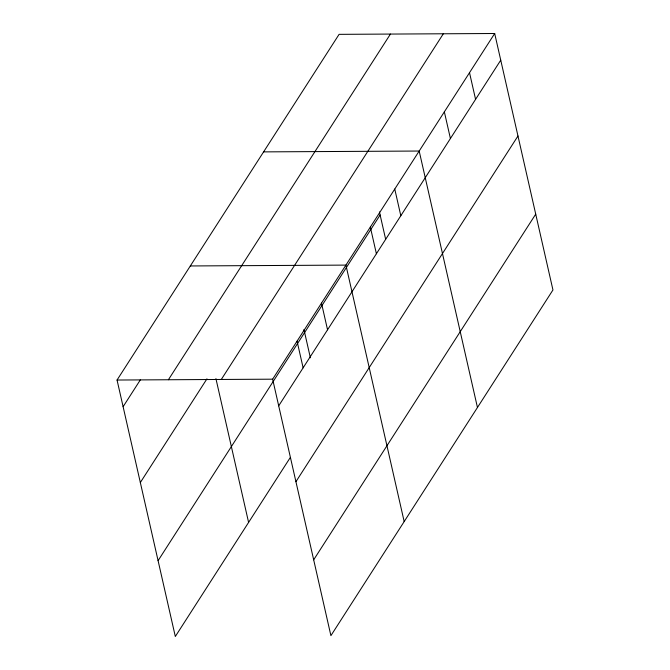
<?xml version="1.0" encoding="UTF-8"?>
<svg xmlns="http://www.w3.org/2000/svg" width="670" height="670" viewBox="0 0 670 670"><rect width="100%" height="100%" fill="white"/><g stroke="black" fill="none" stroke-linecap="round" stroke-linejoin="round"><path stroke-width="1" d="M290.227 457.61L175.314 636.5L117.049 380.032L339.095 34.346L494.686 33.5L552.951 289.968L330.905 635.654L272.64 379.178L494.686 33.5M123.112 406.698L140.315 379.915M168.396 379.748L390.434 34.069M140.34 482.534L206.955 378.835M221.293 379.463L443.339 33.776M158.087 560.664L380.133 214.986M278.695 405.853L500.741 60.174M295.931 481.688L517.969 136.002M313.677 559.819L535.724 214.14M263.595 151.881L419.185 151.035L477.459 407.502M190.322 265.957L345.913 265.102L404.178 521.578M117.049 380.032L272.64 379.178M469.519 72.678L475.574 99.353M444.352 111.857L450.416 138.523M394.764 189.057L400.819 215.732M379.438 211.946L385.644 239.257M370.334 227.08L376.398 253.754M321.491 303.133L327.546 329.799M303.946 329.472L310.378 357.797M297.061 341.156L303.125 367.83M215.916 378.609L248.595 522.424"/></g></svg>
